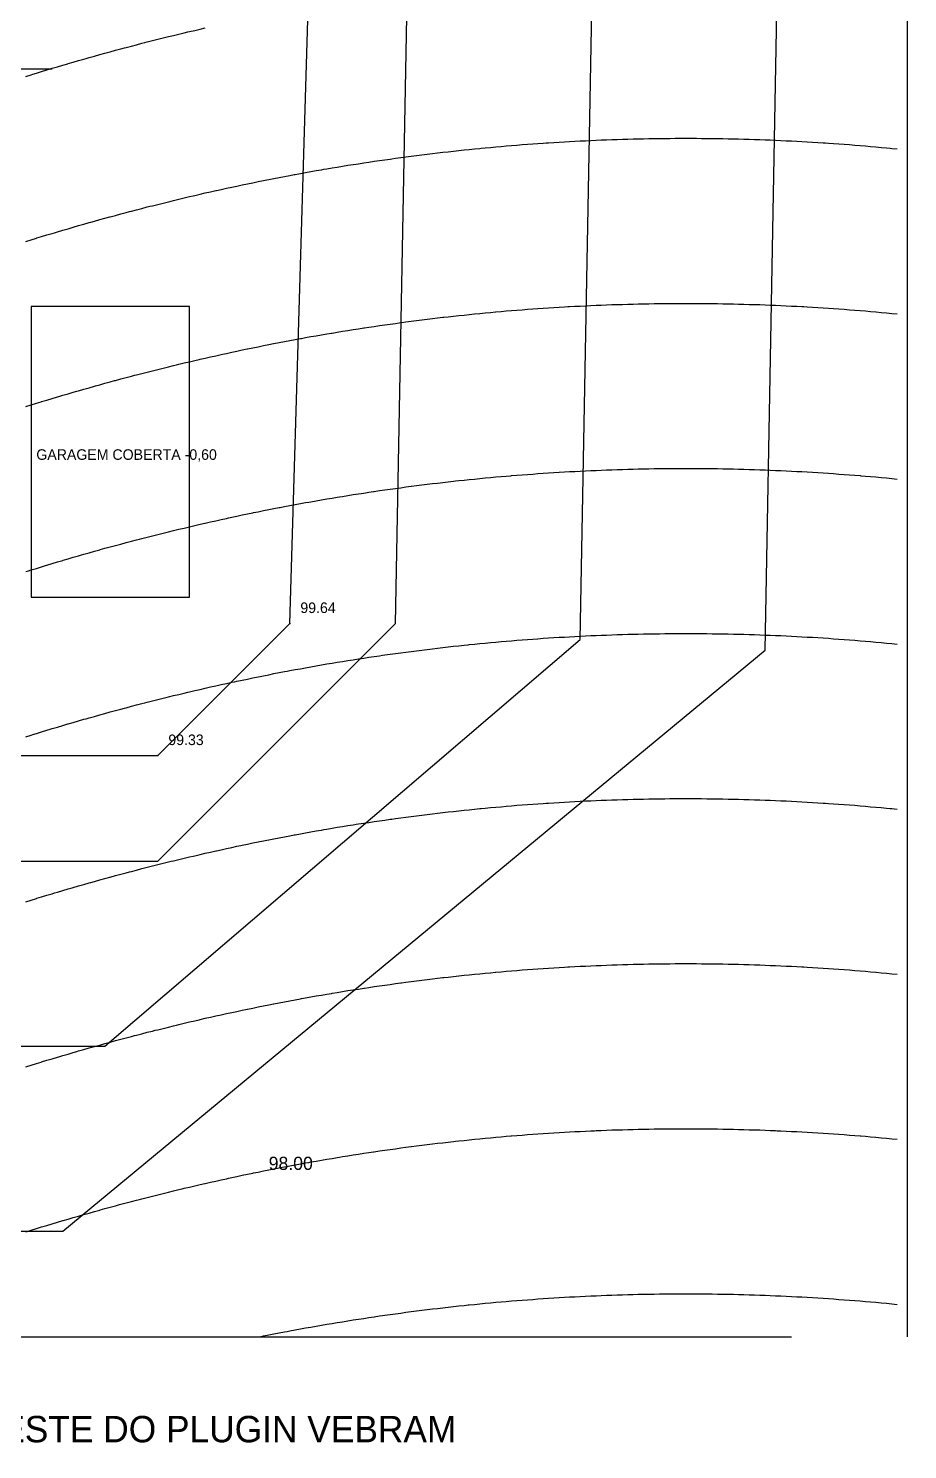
# Model space of a CAD drawing. Header units: metres. Extents: x -14.2 to 26.2, y -13.1 to 40.
# Drawn here: x 9.55 to 26.2, y -13.14 to 13.77 of the extents above; entities that cross this region are included whole.
import ezdxf

# ---------------------------------------------------------------- set-up
doc = ezdxf.new("R2010")
doc.units = ezdxf.units.M
for name, color, linetype in [('COTAS_TERRENO', 2, 'Continuous'), ('CURVAS_050', 62, 'Continuous'), ('CURVAS_1M', 3, 'Continuous'), ('GARAGEM_ABRIGO', 6, 'Continuous'), ('LOTE', 1, 'Continuous'), ('MUROS', 30, 'Continuous'), ('PASSEIO', 8, 'Continuous'), ('RUAS', 9, 'Continuous'), ('TEXTOS', 7, 'Continuous')]:
    doc.layers.add(name, color=color, linetype=linetype)

msp = doc.modelspace()

# ---------------------------------------------------------------- linework, layer by layer
at = {"layer": 'COTAS_TERRENO'}
for p in [(14.5, 2.5, 99.642), (12, 0, 99.33)]:
    msp.add_point(p, dxfattribs=at)
at = {"layer": 'CURVAS_050'}
for points, elevation in [([(9.5, 12.859), (9.6, 12.89), (9.631, 12.9), (9.7, 12.921), (9.8, 12.952), (9.9, 12.982), (9.959, 13), (10, 13.012), (10.1, 13.042), (10.2, 13.072), (10.295, 13.1), (10.3, 13.101), (10.4, 13.13), (10.5, 13.159), (10.6, 13.188), (10.642, 13.2), (10.7, 13.216), (10.8, 13.244), (10.9, 13.272), (11, 13.3), (11, 13.3), (11.1, 13.327), (11.2, 13.354), (11.3, 13.381), (11.37, 13.4), (11.4, 13.408), (11.5, 13.434), (11.6, 13.46), (11.7, 13.486), (11.753, 13.5), (11.8, 13.512), (11.9, 13.537), (12, 13.563), (12.1, 13.587), (12.151, 13.6), (12.2, 13.612), (12.3, 13.636), (12.4, 13.661), (12.5, 13.684), (12.566, 13.7), (12.6, 13.708), (12.7, 13.731), (12.8, 13.755), (12.9, 13.777)], 101.5), ([(9.5, 6.609), (9.6, 6.64), (9.7, 6.671), (9.793, 6.7), (9.8, 6.702), (9.9, 6.732), (10, 6.762), (10.1, 6.792), (10.126, 6.8), (10.2, 6.822), (10.3, 6.851), (10.4, 6.88), (10.468, 6.9), (10.5, 6.909), (10.6, 6.938), (10.7, 6.966), (10.8, 6.994), (10.82, 7), (10.9, 7.022), (11, 7.05), (11.1, 7.077), (11.183, 7.1), (11.2, 7.105), (11.3, 7.131), (11.4, 7.158), (11.5, 7.184), (11.56, 7.2), (11.6, 7.21), (11.7, 7.236), (11.8, 7.262), (11.9, 7.287), (11.95, 7.3), (12, 7.312), (12.1, 7.337), (12.2, 7.362), (12.3, 7.386), (12.356, 7.4), (12.4, 7.411), (12.5, 7.434), (12.6, 7.458), (12.7, 7.481), (12.781, 7.5), (12.8, 7.505), (12.9, 7.527), (13, 7.55), (13.1, 7.572), (13.2, 7.595), (13.225, 7.6), (13.3, 7.616), (13.4, 7.638), (13.5, 7.659), (13.6, 7.681), (13.693, 7.7), (13.7, 7.701), (13.8, 7.722), (13.9, 7.742), (14, 7.763), (14.1, 7.782), (14.19, 7.8), (14.2, 7.802), (14.3, 7.821), (14.4, 7.841), (14.5, 7.859), (14.6, 7.878), (14.7, 7.896), (14.72, 7.9), (14.8, 7.915), (14.9, 7.932), (15, 7.95), (15.1, 7.967), (15.2, 7.985), (15.292, 8), (15.3, 8.001), (15.4, 8.018), (15.5, 8.034), (15.6, 8.051), (15.7, 8.066), (15.8, 8.082), (15.9, 8.097), (15.917, 8.1), (16, 8.112), (16.1, 8.127), (16.2, 8.142), (16.3, 8.156), (16.4, 8.17), (16.5, 8.184), (16.6, 8.198), (16.615, 8.2), (16.7, 8.211), (16.8, 8.224), (16.9, 8.237), (17, 8.25), (17.1, 8.262), (17.2, 8.274), (17.3, 8.286), (17.4, 8.298), (17.418, 8.3), (17.5, 8.309), (17.6, 8.32), (17.7, 8.331), (17.8, 8.342), (17.9, 8.352), (18, 8.362), (18.1, 8.372), (18.2, 8.382), (18.3, 8.391), (18.395, 8.4), (18.4, 8.401), (18.5, 8.409), (18.6, 8.418), (18.7, 8.426), (18.8, 8.435), (18.9, 8.442), (19, 8.45), (19.1, 8.457), (19.2, 8.465), (19.3, 8.471), (19.4, 8.478), (19.5, 8.484), (19.6, 8.491), (19.7, 8.496), (19.764, 8.5), (19.8, 8.502), (19.9, 8.507), (20, 8.512), (20.1, 8.517), (20.2, 8.522), (20.3, 8.526), (20.4, 8.53), (20.5, 8.534), (20.6, 8.538), (20.7, 8.541), (20.8, 8.544), (20.9, 8.547), (21, 8.55), (21.1, 8.552), (21.2, 8.554), (21.3, 8.556), (21.4, 8.558), (21.5, 8.559), (21.6, 8.56), (21.7, 8.561), (21.8, 8.562), (21.9, 8.562), (22, 8.562), (22.1, 8.562), (22.2, 8.562), (22.3, 8.561), (22.4, 8.56), (22.5, 8.559), (22.6, 8.558), (22.7, 8.556), (22.8, 8.554), (22.9, 8.552), (23, 8.55), (23.1, 8.547), (23.2, 8.544), (23.3, 8.541), (23.4, 8.538), (23.5, 8.534), (23.6, 8.53), (23.7, 8.526), (23.8, 8.522), (23.9, 8.517), (24, 8.512), (24.1, 8.507), (24.2, 8.502), (24.236, 8.5), (24.3, 8.496), (24.4, 8.491), (24.5, 8.484), (24.6, 8.478), (24.7, 8.471), (24.8, 8.465), (24.9, 8.457), (25, 8.45), (25.1, 8.442), (25.2, 8.435), (25.3, 8.426), (25.4, 8.418), (25.5, 8.409), (25.6, 8.401), (25.605, 8.4), (25.7, 8.391), (25.8, 8.382), (25.9, 8.372), (26, 8.362)], 100.5), ([(9.5, 0.359), (9.6, 0.39), (9.631, 0.4), (9.7, 0.421), (9.8, 0.452), (9.9, 0.482), (9.959, 0.5), (10, 0.512), (10.1, 0.542), (10.2, 0.572), (10.295, 0.6), (10.3, 0.601), (10.4, 0.63), (10.5, 0.659), (10.6, 0.688), (10.642, 0.7), (10.7, 0.716), (10.8, 0.744), (10.9, 0.772), (11, 0.8), (11, 0.8), (11.1, 0.827), (11.2, 0.854), (11.3, 0.881), (11.37, 0.9), (11.4, 0.908), (11.5, 0.934), (11.6, 0.96), (11.7, 0.986), (11.753, 1), (11.8, 1.012), (11.9, 1.037), (12, 1.063), (12.1, 1.087), (12.151, 1.1), (12.2, 1.112), (12.3, 1.136), (12.4, 1.16), (12.5, 1.184), (12.566, 1.2), (12.6, 1.208), (12.7, 1.231), (12.8, 1.255), (12.9, 1.277), (13, 1.3), (13, 1.3), (13.1, 1.322), (13.2, 1.344), (13.3, 1.366), (13.4, 1.388), (13.456, 1.4), (13.5, 1.409), (13.6, 1.431), (13.7, 1.451), (13.8, 1.472), (13.9, 1.492), (13.938, 1.5), (14, 1.513), (14.1, 1.532), (14.2, 1.552), (14.3, 1.571), (14.4, 1.591), (14.45, 1.6), (14.5, 1.609), (14.6, 1.628), (14.7, 1.646), (14.8, 1.665), (14.9, 1.682), (15, 1.7), (15, 1.7), (15.1, 1.717), (15.2, 1.735), (15.3, 1.751), (15.4, 1.768), (15.5, 1.784), (15.597, 1.8), (15.6, 1.801), (15.7, 1.816), (15.8, 1.832), (15.9, 1.847), (16, 1.862), (16.1, 1.877), (16.2, 1.892), (16.256, 1.9), (16.3, 1.906), (16.4, 1.92), (16.5, 1.934), (16.6, 1.948), (16.7, 1.961), (16.8, 1.974), (16.9, 1.987), (17, 2), (17, 2), (17.1, 2.012), (17.2, 2.025), (17.3, 2.036), (17.4, 2.048), (17.5, 2.059), (17.6, 2.07), (17.7, 2.081), (17.8, 2.092), (17.877, 2.1), (17.9, 2.102), (18, 2.112), (18.1, 2.122), (18.2, 2.132), (18.3, 2.141), (18.4, 2.151), (18.5, 2.159), (18.6, 2.168), (18.7, 2.176), (18.8, 2.184), (18.9, 2.192), (19, 2.2), (19, 2.2), (19.1, 2.207), (19.2, 2.214), (19.3, 2.221), (19.4, 2.228), (19.5, 2.234), (19.6, 2.24), (19.7, 2.246), (19.8, 2.252), (19.9, 2.257), (20, 2.262), (20.1, 2.267), (20.2, 2.272), (20.3, 2.276), (20.4, 2.281), (20.5, 2.284), (20.6, 2.288), (20.7, 2.291), (20.8, 2.295), (20.9, 2.297), (21, 2.3), (21, 2.3), (21.1, 2.302), (21.2, 2.305), (21.3, 2.306), (21.4, 2.308), (21.5, 2.309), (21.6, 2.31), (21.7, 2.311), (21.8, 2.312), (21.9, 2.312), (22, 2.312), (22.1, 2.312), (22.2, 2.312), (22.3, 2.311), (22.4, 2.31), (22.5, 2.309), (22.6, 2.308), (22.7, 2.306), (22.8, 2.305), (22.9, 2.302), (23, 2.3), (23, 2.3), (23.1, 2.297), (23.2, 2.295), (23.3, 2.291), (23.4, 2.288), (23.5, 2.284), (23.6, 2.281), (23.7, 2.276), (23.8, 2.272), (23.9, 2.267), (24, 2.262), (24.1, 2.257), (24.2, 2.252), (24.3, 2.246), (24.4, 2.24), (24.5, 2.234), (24.6, 2.228), (24.7, 2.221), (24.8, 2.214), (24.9, 2.207), (25, 2.2), (25, 2.2), (25.1, 2.192), (25.2, 2.184), (25.3, 2.176), (25.4, 2.168), (25.5, 2.159), (25.6, 2.151), (25.7, 2.141), (25.8, 2.132), (25.9, 2.122), (26, 2.112)], 99.5), ([(9.5, -5.891), (9.6, -5.86), (9.7, -5.829), (9.793, -5.8), (9.8, -5.798), (9.9, -5.768), (10, -5.738), (10.1, -5.708), (10.126, -5.7), (10.2, -5.678), (10.3, -5.649), (10.4, -5.62), (10.468, -5.6), (10.5, -5.591), (10.6, -5.562), (10.7, -5.534), (10.8, -5.506), (10.82, -5.5), (10.9, -5.478), (11, -5.45), (11.1, -5.423), (11.183, -5.4), (11.2, -5.395), (11.3, -5.369), (11.4, -5.342), (11.5, -5.316), (11.56, -5.3), (11.6, -5.29), (11.7, -5.264), (11.8, -5.238), (11.9, -5.213), (11.95, -5.2), (12, -5.188), (12.1, -5.163), (12.2, -5.138), (12.3, -5.114), (12.356, -5.1), (12.4, -5.089), (12.5, -5.066), (12.6, -5.042), (12.7, -5.019), (12.781, -5), (12.8, -4.995), (12.9, -4.973), (13, -4.95), (13.1, -4.928), (13.2, -4.905), (13.225, -4.9), (13.3, -4.884), (13.4, -4.862), (13.5, -4.841), (13.6, -4.819), (13.693, -4.8), (13.7, -4.799), (13.8, -4.778), (13.9, -4.758), (14, -4.737), (14.1, -4.718), (14.19, -4.7), (14.2, -4.698), (14.3, -4.679), (14.4, -4.66), (14.5, -4.641), (14.6, -4.622), (14.7, -4.604), (14.72, -4.6), (14.8, -4.585), (14.9, -4.568), (15, -4.55), (15.1, -4.533), (15.2, -4.515), (15.292, -4.5), (15.3, -4.499), (15.4, -4.482), (15.5, -4.466), (15.6, -4.449), (15.7, -4.434), (15.8, -4.418), (15.9, -4.403), (15.917, -4.4), (16, -4.388), (16.1, -4.373), (16.2, -4.358), (16.3, -4.344), (16.4, -4.33), (16.5, -4.316), (16.6, -4.302), (16.615, -4.3), (16.7, -4.289), (16.8, -4.276), (16.9, -4.263), (17, -4.25), (17.1, -4.238), (17.2, -4.226), (17.3, -4.214), (17.4, -4.202), (17.418, -4.2), (17.5, -4.191), (17.6, -4.18), (17.7, -4.169), (17.8, -4.158), (17.9, -4.148), (18, -4.138), (18.1, -4.128), (18.2, -4.118), (18.3, -4.109), (18.395, -4.1), (18.4, -4.099), (18.5, -4.091), (18.6, -4.082), (18.7, -4.074), (18.8, -4.065), (18.9, -4.058), (19, -4.05), (19.1, -4.043), (19.2, -4.035), (19.3, -4.029), (19.4, -4.022), (19.5, -4.016), (19.6, -4.009), (19.7, -4.004), (19.764, -4), (19.8, -3.998), (19.9, -3.993), (20, -3.988), (20.1, -3.983), (20.2, -3.978), (20.3, -3.974), (20.4, -3.97), (20.5, -3.966), (20.6, -3.962), (20.7, -3.959), (20.8, -3.956), (20.9, -3.953), (21, -3.95), (21.1, -3.948), (21.2, -3.946), (21.3, -3.944), (21.4, -3.942), (21.5, -3.941), (21.6, -3.94), (21.7, -3.939), (21.8, -3.938), (21.9, -3.938), (22, -3.938), (22.1, -3.938), (22.2, -3.938), (22.3, -3.939), (22.4, -3.94), (22.5, -3.941), (22.6, -3.942), (22.7, -3.944), (22.8, -3.946), (22.9, -3.948), (23, -3.95), (23.1, -3.953), (23.2, -3.956), (23.3, -3.959), (23.4, -3.962), (23.5, -3.966), (23.6, -3.97), (23.7, -3.974), (23.8, -3.978), (23.9, -3.983), (24, -3.988), (24.1, -3.993), (24.2, -3.998), (24.236, -4), (24.3, -4.004), (24.4, -4.009), (24.5, -4.016), (24.6, -4.022), (24.7, -4.029), (24.8, -4.035), (24.9, -4.043), (25, -4.05), (25.1, -4.058), (25.2, -4.065), (25.3, -4.074), (25.4, -4.082), (25.5, -4.091), (25.6, -4.099), (25.605, -4.1), (25.7, -4.109), (25.8, -4.118), (25.9, -4.128), (26, -4.138)], 98.5), ([(13.938, -11), (14, -10.987), (14.1, -10.968), (14.2, -10.948), (14.3, -10.929), (14.4, -10.909), (14.45, -10.9), (14.5, -10.891), (14.6, -10.872), (14.7, -10.854), (14.8, -10.835), (14.9, -10.818), (15, -10.8), (15, -10.8), (15.1, -10.783), (15.2, -10.765), (15.3, -10.749), (15.4, -10.732), (15.5, -10.716), (15.597, -10.7), (15.6, -10.699), (15.7, -10.684), (15.8, -10.668), (15.9, -10.653), (16, -10.638), (16.1, -10.623), (16.2, -10.608), (16.256, -10.6), (16.3, -10.594), (16.4, -10.58), (16.5, -10.566), (16.6, -10.552), (16.7, -10.539), (16.8, -10.526), (16.9, -10.513), (17, -10.5), (17, -10.5), (17.1, -10.488), (17.2, -10.475), (17.3, -10.464), (17.4, -10.452), (17.5, -10.441), (17.6, -10.43), (17.7, -10.419), (17.8, -10.408), (17.877, -10.4), (17.9, -10.398), (18, -10.388), (18.1, -10.378), (18.2, -10.368), (18.3, -10.359), (18.4, -10.349), (18.5, -10.341), (18.6, -10.332), (18.7, -10.324), (18.8, -10.316), (18.9, -10.308), (19, -10.3), (19, -10.3), (19.1, -10.293), (19.2, -10.286), (19.3, -10.279), (19.4, -10.272), (19.5, -10.266), (19.6, -10.26), (19.7, -10.254), (19.8, -10.248), (19.9, -10.243), (20, -10.238), (20.1, -10.233), (20.2, -10.228), (20.3, -10.224), (20.4, -10.219), (20.5, -10.216), (20.6, -10.212), (20.7, -10.209), (20.8, -10.205), (20.9, -10.203), (21, -10.2), (21, -10.2), (21.1, -10.198), (21.2, -10.195), (21.3, -10.194), (21.4, -10.192), (21.5, -10.191), (21.6, -10.19), (21.7, -10.189), (21.8, -10.188), (21.9, -10.188), (22, -10.188), (22.1, -10.188), (22.2, -10.188), (22.3, -10.189), (22.4, -10.19), (22.5, -10.191), (22.6, -10.192), (22.7, -10.194), (22.8, -10.195), (22.9, -10.198), (23, -10.2), (23, -10.2), (23.1, -10.203), (23.2, -10.205), (23.3, -10.209), (23.4, -10.212), (23.5, -10.216), (23.6, -10.219), (23.7, -10.224), (23.8, -10.228), (23.9, -10.233), (24, -10.238), (24.1, -10.243), (24.2, -10.248), (24.3, -10.254), (24.4, -10.26), (24.5, -10.266), (24.6, -10.272), (24.7, -10.279), (24.8, -10.286), (24.9, -10.293), (25, -10.3), (25, -10.3), (25.1, -10.308), (25.2, -10.316), (25.3, -10.324), (25.4, -10.332), (25.5, -10.341), (25.6, -10.349), (25.7, -10.359), (25.8, -10.368), (25.9, -10.378), (26, -10.388)], 97.5)]:
    msp.add_lwpolyline(points, dxfattribs=dict(at, elevation=elevation))
at = {"layer": 'CURVAS_1M'}
for points, elevation in [([(9.5, 9.734), (9.6, 9.765), (9.7, 9.796), (9.712, 9.8), (9.8, 9.827), (9.9, 9.857), (10, 9.887), (10.042, 9.9), (10.1, 9.917), (10.2, 9.947), (10.3, 9.976), (10.381, 10), (10.4, 10.005), (10.5, 10.034), (10.6, 10.063), (10.7, 10.091), (10.731, 10.1), (10.8, 10.119), (10.9, 10.147), (11, 10.175), (11.091, 10.2), (11.1, 10.202), (11.2, 10.229), (11.3, 10.256), (11.4, 10.283), (11.464, 10.3), (11.5, 10.309), (11.6, 10.335), (11.7, 10.361), (11.8, 10.387), (11.851, 10.4), (11.9, 10.412), (12, 10.437), (12.1, 10.462), (12.2, 10.487), (12.253, 10.5), (12.3, 10.511), (12.4, 10.536), (12.5, 10.559), (12.6, 10.583), (12.673, 10.6), (12.7, 10.606), (12.8, 10.63), (12.9, 10.652), (13, 10.675), (13.1, 10.697), (13.112, 10.7), (13.2, 10.719), (13.3, 10.741), (13.4, 10.763), (13.5, 10.784), (13.574, 10.8), (13.6, 10.806), (13.7, 10.826), (13.8, 10.847), (13.9, 10.867), (14, 10.888), (14.063, 10.9), (14.1, 10.907), (14.2, 10.927), (14.3, 10.946), (14.4, 10.965), (14.5, 10.984), (14.584, 11), (14.6, 11.003), (14.7, 11.021), (14.8, 11.04), (14.9, 11.057), (15, 11.075), (15.1, 11.092), (15.145, 11.1), (15.2, 11.11), (15.3, 11.126), (15.4, 11.143), (15.5, 11.159), (15.6, 11.176), (15.7, 11.191), (15.755, 11.2), (15.8, 11.207), (15.9, 11.222), (16, 11.237), (16.1, 11.252), (16.2, 11.267), (16.3, 11.281), (16.4, 11.295), (16.432, 11.3), (16.5, 11.309), (16.6, 11.323), (16.7, 11.336), (16.8, 11.349), (16.9, 11.362), (17, 11.375), (17.1, 11.387), (17.2, 11.4), (17.204, 11.4), (17.3, 11.411), (17.4, 11.423), (17.5, 11.434), (17.6, 11.445), (17.7, 11.456), (17.8, 11.467), (17.9, 11.477), (18, 11.487), (18.1, 11.497), (18.127, 11.5), (18.2, 11.507), (18.3, 11.516), (18.4, 11.526), (18.5, 11.534), (18.6, 11.543), (18.7, 11.551), (18.8, 11.56), (18.9, 11.567), (19, 11.575), (19.1, 11.582), (19.2, 11.59), (19.3, 11.596), (19.355, 11.6), (19.4, 11.603), (19.5, 11.609), (19.6, 11.616), (19.7, 11.621), (19.8, 11.627), (19.9, 11.632), (20, 11.637), (20.1, 11.642), (20.2, 11.647), (20.3, 11.651), (20.4, 11.656), (20.5, 11.659), (20.6, 11.663), (20.7, 11.666), (20.8, 11.67), (20.9, 11.672), (21, 11.675), (21.1, 11.677), (21.2, 11.679), (21.3, 11.681), (21.4, 11.683), (21.5, 11.684), (21.6, 11.685), (21.7, 11.686), (21.8, 11.687), (21.9, 11.687), (22, 11.687), (22.1, 11.687), (22.2, 11.687), (22.3, 11.686), (22.4, 11.685), (22.5, 11.684), (22.6, 11.683), (22.7, 11.681), (22.8, 11.679), (22.9, 11.677), (23, 11.675), (23.1, 11.672), (23.2, 11.67), (23.3, 11.666), (23.4, 11.663), (23.5, 11.659), (23.6, 11.656), (23.7, 11.651), (23.8, 11.647), (23.9, 11.642), (24, 11.637), (24.1, 11.632), (24.2, 11.627), (24.3, 11.621), (24.4, 11.616), (24.5, 11.609), (24.6, 11.603), (24.645, 11.6), (24.7, 11.596), (24.8, 11.59), (24.9, 11.582), (25, 11.575), (25.1, 11.567), (25.2, 11.56), (25.3, 11.551), (25.4, 11.543), (25.5, 11.534), (25.6, 11.526), (25.7, 11.516), (25.8, 11.507), (25.873, 11.5), (25.9, 11.497), (26, 11.487)], 101), ([(9.5, 3.484), (9.55, 3.5), (9.6, 3.515), (9.7, 3.546), (9.8, 3.577), (9.876, 3.6), (9.9, 3.607), (10, 3.637), (10.1, 3.667), (10.2, 3.697), (10.21, 3.7), (10.3, 3.726), (10.4, 3.755), (10.5, 3.784), (10.555, 3.8), (10.6, 3.813), (10.7, 3.841), (10.8, 3.869), (10.9, 3.897), (10.91, 3.9), (11, 3.925), (11.1, 3.952), (11.2, 3.979), (11.276, 4), (11.3, 4.006), (11.4, 4.033), (11.5, 4.059), (11.6, 4.085), (11.656, 4.1), (11.7, 4.111), (11.8, 4.137), (11.9, 4.162), (12, 4.188), (12.05, 4.2), (12.1, 4.212), (12.2, 4.237), (12.3, 4.261), (12.4, 4.286), (12.461, 4.3), (12.5, 4.309), (12.6, 4.333), (12.7, 4.356), (12.8, 4.38), (12.89, 4.4), (12.9, 4.402), (13, 4.425), (13.1, 4.447), (13.2, 4.47), (13.3, 4.491), (13.34, 4.5), (13.4, 4.513), (13.5, 4.534), (13.6, 4.556), (13.7, 4.576), (13.8, 4.597), (13.815, 4.6), (13.9, 4.617), (14, 4.638), (14.1, 4.657), (14.2, 4.677), (14.3, 4.696), (14.319, 4.7), (14.4, 4.716), (14.5, 4.734), (14.6, 4.753), (14.7, 4.771), (14.8, 4.79), (14.859, 4.8), (14.9, 4.807), (15, 4.825), (15.1, 4.842), (15.2, 4.86), (15.3, 4.876), (15.4, 4.893), (15.443, 4.9), (15.5, 4.909), (15.6, 4.926), (15.7, 4.941), (15.8, 4.957), (15.9, 4.972), (16, 4.987), (16.084, 5), (16.1, 5.002), (16.2, 5.017), (16.3, 5.031), (16.4, 5.045), (16.5, 5.059), (16.6, 5.073), (16.7, 5.086), (16.8, 5.099), (16.804, 5.1), (16.9, 5.112), (17, 5.125), (17.1, 5.137), (17.2, 5.15), (17.3, 5.161), (17.4, 5.173), (17.5, 5.184), (17.6, 5.195), (17.641, 5.2), (17.7, 5.206), (17.8, 5.217), (17.9, 5.227), (18, 5.237), (18.1, 5.247), (18.2, 5.257), (18.3, 5.266), (18.4, 5.276), (18.5, 5.284), (18.6, 5.293), (18.684, 5.3), (18.7, 5.301), (18.8, 5.309), (18.9, 5.317), (19, 5.325), (19.1, 5.332), (19.2, 5.34), (19.3, 5.346), (19.4, 5.353), (19.5, 5.359), (19.6, 5.365), (19.7, 5.371), (19.8, 5.377), (19.9, 5.382), (20, 5.387), (20.1, 5.392), (20.2, 5.397), (20.269, 5.4), (20.3, 5.401), (20.4, 5.405), (20.5, 5.409), (20.6, 5.413), (20.7, 5.416), (20.8, 5.419), (20.9, 5.422), (21, 5.425), (21.1, 5.427), (21.2, 5.429), (21.3, 5.431), (21.4, 5.433), (21.5, 5.434), (21.6, 5.435), (21.7, 5.436), (21.8, 5.437), (21.9, 5.437), (22, 5.437), (22.1, 5.437), (22.2, 5.437), (22.3, 5.436), (22.4, 5.435), (22.5, 5.434), (22.6, 5.433), (22.7, 5.431), (22.8, 5.429), (22.9, 5.427), (23, 5.425), (23.1, 5.422), (23.2, 5.419), (23.3, 5.416), (23.4, 5.413), (23.5, 5.409), (23.6, 5.405), (23.7, 5.401), (23.731, 5.4), (23.8, 5.397), (23.9, 5.392), (24, 5.387), (24.1, 5.382), (24.2, 5.377), (24.3, 5.371), (24.4, 5.365), (24.5, 5.359), (24.6, 5.353), (24.7, 5.346), (24.8, 5.34), (24.9, 5.332), (25, 5.325), (25.1, 5.317), (25.2, 5.309), (25.3, 5.301), (25.316, 5.3), (25.4, 5.293), (25.5, 5.284), (25.6, 5.276), (25.7, 5.266), (25.8, 5.257), (25.9, 5.247), (26, 5.237)], 100), ([(9.5, -2.766), (9.6, -2.735), (9.7, -2.704), (9.712, -2.7), (9.8, -2.673), (9.9, -2.643), (10, -2.613), (10.042, -2.6), (10.1, -2.583), (10.2, -2.553), (10.3, -2.524), (10.381, -2.5), (10.4, -2.495), (10.5, -2.466), (10.6, -2.437), (10.7, -2.409), (10.731, -2.4), (10.8, -2.381), (10.9, -2.353), (11, -2.325), (11.091, -2.3), (11.1, -2.298), (11.2, -2.271), (11.3, -2.244), (11.4, -2.217), (11.464, -2.2), (11.5, -2.191), (11.6, -2.165), (11.7, -2.139), (11.8, -2.113), (11.851, -2.1), (11.9, -2.088), (12, -2.063), (12.1, -2.038), (12.2, -2.013), (12.253, -2), (12.3, -1.989), (12.4, -1.964), (12.5, -1.941), (12.6, -1.917), (12.673, -1.9), (12.7, -1.894), (12.8, -1.87), (12.9, -1.848), (13, -1.825), (13.1, -1.803), (13.112, -1.8), (13.2, -1.781), (13.3, -1.759), (13.4, -1.737), (13.5, -1.716), (13.574, -1.7), (13.6, -1.694), (13.7, -1.674), (13.8, -1.653), (13.9, -1.633), (14, -1.612), (14.063, -1.6), (14.1, -1.593), (14.2, -1.573), (14.3, -1.554), (14.4, -1.535), (14.5, -1.516), (14.584, -1.5), (14.6, -1.497), (14.7, -1.479), (14.8, -1.46), (14.9, -1.443), (15, -1.425), (15.1, -1.408), (15.145, -1.4), (15.2, -1.39), (15.3, -1.374), (15.4, -1.357), (15.5, -1.341), (15.6, -1.324), (15.7, -1.309), (15.755, -1.3), (15.8, -1.293), (15.9, -1.278), (16, -1.263), (16.1, -1.248), (16.2, -1.233), (16.3, -1.219), (16.4, -1.205), (16.432, -1.2), (16.5, -1.191), (16.6, -1.177), (16.7, -1.164), (16.8, -1.151), (16.9, -1.138), (17, -1.125), (17.1, -1.113), (17.2, -1.1), (17.204, -1.1), (17.3, -1.089), (17.4, -1.077), (17.5, -1.066), (17.6, -1.055), (17.7, -1.044), (17.8, -1.033), (17.9, -1.023), (18, -1.013), (18.1, -1.003), (18.127, -1), (18.2, -0.993), (18.3, -0.984), (18.4, -0.974), (18.5, -0.966), (18.6, -0.957), (18.7, -0.949), (18.8, -0.94), (18.9, -0.933), (19, -0.925), (19.1, -0.918), (19.2, -0.91), (19.3, -0.904), (19.355, -0.9), (19.4, -0.897), (19.5, -0.891), (19.6, -0.884), (19.7, -0.879), (19.8, -0.873), (19.9, -0.868), (20, -0.863), (20.1, -0.858), (20.2, -0.853), (20.3, -0.849), (20.4, -0.844), (20.5, -0.841), (20.6, -0.837), (20.7, -0.834), (20.8, -0.83), (20.9, -0.828), (21, -0.825), (21.1, -0.823), (21.2, -0.821), (21.3, -0.819), (21.4, -0.817), (21.5, -0.816), (21.6, -0.815), (21.7, -0.814), (21.8, -0.813), (21.9, -0.813), (22, -0.813), (22.1, -0.813), (22.2, -0.813), (22.3, -0.814), (22.4, -0.815), (22.5, -0.816), (22.6, -0.817), (22.7, -0.819), (22.8, -0.821), (22.9, -0.823), (23, -0.825), (23.1, -0.828), (23.2, -0.83), (23.3, -0.834), (23.4, -0.837), (23.5, -0.841), (23.6, -0.844), (23.7, -0.849), (23.8, -0.853), (23.9, -0.858), (24, -0.863), (24.1, -0.868), (24.2, -0.873), (24.3, -0.879), (24.4, -0.884), (24.5, -0.891), (24.6, -0.897), (24.645, -0.9), (24.7, -0.904), (24.8, -0.91), (24.9, -0.918), (25, -0.925), (25.1, -0.933), (25.2, -0.94), (25.3, -0.949), (25.4, -0.957), (25.5, -0.966), (25.6, -0.974), (25.7, -0.984), (25.8, -0.993), (25.873, -1), (25.9, -1.003), (26, -1.013)], 99), ([(9.5, -9.016), (9.55, -9), (9.6, -8.985), (9.7, -8.954), (9.8, -8.923), (9.876, -8.9), (9.9, -8.893), (10, -8.863), (10.1, -8.833), (10.2, -8.803), (10.21, -8.8), (10.3, -8.774), (10.4, -8.745), (10.5, -8.716), (10.555, -8.7), (10.6, -8.687), (10.7, -8.659), (10.8, -8.631), (10.9, -8.603), (10.91, -8.6), (11, -8.575), (11.1, -8.548), (11.2, -8.521), (11.276, -8.5), (11.3, -8.494), (11.4, -8.467), (11.5, -8.441), (11.6, -8.415), (11.656, -8.4), (11.7, -8.389), (11.8, -8.363), (11.9, -8.338), (12, -8.312), (12.05, -8.3), (12.1, -8.288), (12.2, -8.263), (12.3, -8.239), (12.4, -8.214), (12.461, -8.2), (12.5, -8.191), (12.6, -8.167), (12.7, -8.144), (12.8, -8.12), (12.89, -8.1), (12.9, -8.098), (13, -8.075), (13.1, -8.053), (13.2, -8.03), (13.3, -8.009), (13.34, -8), (13.4, -7.987), (13.5, -7.966), (13.6, -7.944), (13.7, -7.924), (13.8, -7.903), (13.815, -7.9), (13.9, -7.883), (14, -7.862), (14.1, -7.843), (14.2, -7.823), (14.3, -7.804), (14.319, -7.8), (14.4, -7.784), (14.5, -7.766), (14.6, -7.747), (14.7, -7.729), (14.8, -7.71), (14.859, -7.7), (14.9, -7.693), (15, -7.675), (15.1, -7.658), (15.2, -7.64), (15.3, -7.624), (15.4, -7.607), (15.443, -7.6), (15.5, -7.591), (15.6, -7.574), (15.7, -7.559), (15.8, -7.543), (15.9, -7.528), (16, -7.513), (16.084, -7.5), (16.1, -7.498), (16.2, -7.483), (16.3, -7.469), (16.4, -7.455), (16.5, -7.441), (16.6, -7.427), (16.7, -7.414), (16.8, -7.401), (16.804, -7.4), (16.9, -7.388), (17, -7.375), (17.1, -7.363), (17.2, -7.35), (17.3, -7.339), (17.4, -7.327), (17.5, -7.316), (17.6, -7.305), (17.641, -7.3), (17.7, -7.294), (17.8, -7.283), (17.9, -7.273), (18, -7.263), (18.1, -7.253), (18.2, -7.243), (18.3, -7.234), (18.4, -7.224), (18.5, -7.216), (18.6, -7.207), (18.684, -7.2), (18.7, -7.199), (18.8, -7.191), (18.9, -7.183), (19, -7.175), (19.1, -7.168), (19.2, -7.16), (19.3, -7.154), (19.4, -7.147), (19.5, -7.141), (19.6, -7.135), (19.7, -7.129), (19.8, -7.123), (19.9, -7.118), (20, -7.113), (20.1, -7.108), (20.2, -7.103), (20.269, -7.1), (20.3, -7.099), (20.4, -7.095), (20.5, -7.091), (20.6, -7.087), (20.7, -7.084), (20.8, -7.081), (20.9, -7.078), (21, -7.075), (21.1, -7.073), (21.2, -7.071), (21.3, -7.069), (21.4, -7.067), (21.5, -7.066), (21.6, -7.065), (21.7, -7.064), (21.8, -7.063), (21.9, -7.063), (22, -7.063), (22.1, -7.063), (22.2, -7.063), (22.3, -7.064), (22.4, -7.065), (22.5, -7.066), (22.6, -7.067), (22.7, -7.069), (22.8, -7.071), (22.9, -7.073), (23, -7.075), (23.1, -7.078), (23.2, -7.081), (23.3, -7.084), (23.4, -7.087), (23.5, -7.091), (23.6, -7.095), (23.7, -7.099), (23.731, -7.1), (23.8, -7.103), (23.9, -7.108), (24, -7.113), (24.1, -7.118), (24.2, -7.123), (24.3, -7.129), (24.4, -7.135), (24.5, -7.141), (24.6, -7.147), (24.7, -7.154), (24.8, -7.16), (24.9, -7.168), (25, -7.175), (25.1, -7.183), (25.2, -7.191), (25.3, -7.199), (25.316, -7.2), (25.4, -7.207), (25.5, -7.216), (25.6, -7.224), (25.7, -7.234), (25.8, -7.243), (25.9, -7.253), (26, -7.263)], 98)]:
    msp.add_lwpolyline(points, dxfattribs=dict(at, elevation=elevation))
at = {"layer": 'GARAGEM_ABRIGO'}
msp.add_lwpolyline([(9.6, 3), (12.6, 3), (12.6, 8.5), (9.6, 8.5)], close=True, dxfattribs=at)
at = {"layer": 'LOTE'}
msp.add_lwpolyline([(0, 0), (12, 0), (14.5, 2.5), (15.2, 26), (-1, 24.5)], close=True, dxfattribs=at)
at = {"layer": 'MUROS'}
msp.add_lwpolyline([(0.9, 13), (10, 13)], dxfattribs=at)
at = {"layer": 'PASSEIO'}
for points in [[(-14, -2), (12, -2), (16.5, 2.5), (17.2, 40)], [(-14, -9), (10.2, -9), (23.5, 2), (24.2, 40)], [(26.2, -11), (26.2, 40)], [(-14, -11), (24, -11)]]:
    msp.add_lwpolyline(points, dxfattribs=at)
at = {"layer": 'RUAS'}
msp.add_lwpolyline([(-14, -5.5), (11, -5.5), (20, 2.2), (20.7, 40)], dxfattribs=at)

# ---------------------------------------------------------------- texts
at = {"layer": 'COTAS_TERRENO'}
for s, p in [('99.64', (14.7, 2.7)), ('99.33', (12.2, 0.2))]:
    msp.add_text(s, height=0.2, dxfattribs=at).set_placement(p)
at = {"layer": 'CURVAS_1M'}
msp.add_text('98.00', height=0.25, dxfattribs=at).set_placement((14.1, -7.843))
at = {"layer": 'GARAGEM_ABRIGO'}
msp.add_text('GARAGEM COBERTA -0,60', height=0.2, dxfattribs=at).set_placement((9.7, 5.6))
at = {"layer": 'TEXTOS'}
msp.add_text('CASA TESTE 03 - ESQUINA EM DECLIVE - DADOS INVENTADOS PARA TESTE DO PLUGIN VEBRAM', height=0.5, dxfattribs=at).set_placement((-14, -13))

doc.saveas('drawing.dxf')
